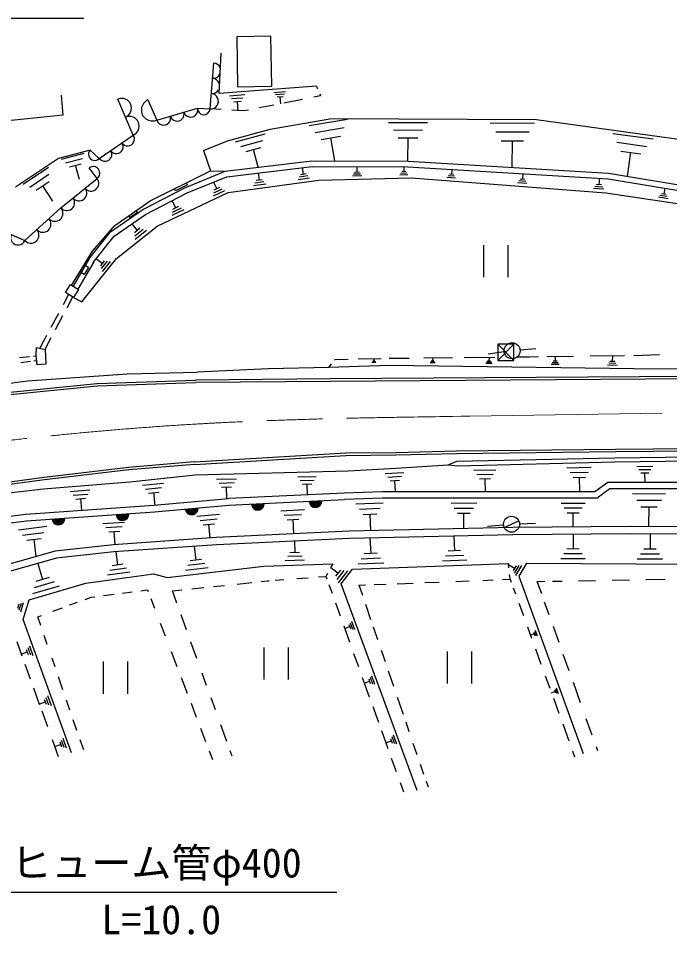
# Model space of a CAD drawing. Units: millimetres, scale not verified. Extents: x 40000 to 680000, y 20000 to 380000.
# Drawn here: x 203660 to 244328, y 261659 to 318817 of the extents above; entities that cross this region are included whole.
import ezdxf
from ezdxf.enums import TextEntityAlignment as Align

# ---------------------------------------------------------------- set-up
doc = ezdxf.new("R2010")
doc.units = ezdxf.units.MM
doc.header["$LTSCALE"] = 1000
doc.linetypes.add('CHAIN', pattern=[18.5, 12, -1.5, 3.5, -1.5])
for name, color, linetype, lineweight in [('M-BGD', 7, 'Continuous', 25), ('M-BMK', 2, 'CHAIN', 13), ('M-STR-STR3', 7, 'Continuous', 25)]:
    doc.layers.add(name, color=color, linetype=linetype, lineweight=lineweight)
doc.styles.add('ＭＳ ゴシック', font='')
doc.styles.get('ＭＳ ゴシック').set_extended_font_data('MS Gothic')

msp = doc.modelspace()

# ---------------------------------------------------------------- linework, layer by layer
at = {"layer": 'M-BGD'}
for p, q in [((219435, 317697), (217300, 317660)), ((217300, 317660), (217353, 314540)), ((219489, 314576), (219435, 317697)), ((216194, 314136), (216328, 316635)), ((215636, 313174), (215867, 316027)), ((222269, 314590), (216194, 314136)), ((217353, 314540), (219489, 314576)), ((222269, 314590), (222346, 314411)), ((206452, 312770), (206349, 314021)), ((216838, 313986), (217794, 314057)), ((216975, 313806), (217688, 313855)), ((219621, 314195), (220352, 314252)), ((219727, 314056), (220279, 314098)), ((219825, 313914), (220197, 313940)), ((220041, 313485), (220014, 313934)), ((222534, 313974), (222113, 313892)), ((222476, 314109), (222534, 313974)), ((210835, 311529), (209878, 313773)), ((211749, 313725), (212307, 312474)), ((217106, 313613), (217582, 313653)), ((217390, 313061), (217349, 313635)), ((219614, 313405), (218704, 313228)), ((221401, 313753), (220240, 313527)), ((206452, 312770), (203213, 312445)), ((212307, 312474), (214845, 313223)), ((214845, 313223), (215636, 313174)), ((216334, 313129), (215636, 313174)), ((217731, 313038), (217000, 313085)), ((218038, 313098), (217731, 313038)), ((219386, 311912), (223114, 312554)), ((221812, 312126), (224217, 312537)), ((236007, 312487), (223114, 312554)), ((226783, 312329), (229203, 312319)), ((233123, 312297), (235897, 312283)), ((244905, 311269), (236007, 312487)), ((208719, 310083), (210835, 311529)), ((216711, 311185), (219386, 311912)), ((217218, 311116), (219067, 311615)), ((222194, 311695), (223996, 312008)), ((227087, 311852), (228904, 311842)), ((233474, 311743), (235554, 311732)), ((240786, 311625), (243289, 311290)), ((215229, 310578), (216711, 311185)), ((217552, 310817), (218931, 311191)), ((222576, 311265), (223779, 311470)), ((223426, 309926), (223176, 311372)), ((227386, 311362), (228595, 311361)), ((227981, 309908), (227991, 311362)), ((233815, 311184), (235202, 311177)), ((234496, 309516), (234509, 311180)), ((241030, 311088), (242905, 310830)), ((208137, 310602), (206180, 310081)), ((206365, 310031), (207775, 310401)), ((208137, 310602), (208719, 310083)), ((215229, 310578), (215664, 309303)), ((217880, 310505), (218798, 310757)), ((218645, 309523), (218337, 310636)), ((241269, 310538), (242520, 310370)), ((241693, 308951), (241897, 310461)), ((206180, 310081), (203487, 308284)), ((206615, 309801), (207675, 310081)), ((216582, 309275), (221977, 309931)), ((221977, 309931), (227997, 309911)), ((227997, 309911), (240517, 309151)), ((203955, 308481), (205555, 309541)), ((206865, 309561), (207575, 309751)), ((207475, 308761), (207225, 309661)), ((208575, 308825), (208092, 309494)), ((211902, 307435), (215664, 309303)), ((214056, 308246), (216582, 309275)), ((215664, 309303), (216497, 309275)), ((216671, 308933), (221998, 309581)), ((221387, 309506), (221447, 309083)), ((221998, 309581), (227986, 309561)), ((224795, 309570), (224800, 309221)), ((227858, 309259), (227598, 309251)), ((227722, 309559), (227728, 309255)), ((227986, 309561), (240477, 308803)), ((230728, 309398), (230707, 309081)), ((204375, 308291), (205575, 309091)), ((206320, 307002), (208575, 308825)), ((214202, 307928), (216671, 308933)), ((216764, 307944), (222425, 308720)), ((218875, 308749), (218506, 308692)), ((218627, 309175), (218691, 308720)), ((221841, 308844), (221126, 308750)), ((221735, 308982), (221199, 308904)), ((221623, 309107), (221272, 309058)), ((222425, 308720), (228180, 308860)), ((225105, 308986), (224518, 308972)), ((225029, 309105), (224585, 309090)), ((224952, 309224), (224652, 309209)), ((227985, 309053), (227474, 309040)), ((227926, 309158), (227536, 309146)), ((228180, 308860), (240342, 307938)), ((230953, 308852), (230422, 308885)), ((230890, 308966), (230497, 308985)), ((230832, 309071), (230573, 309086)), ((235354, 308643), (234912, 308672)), ((235287, 308766), (234992, 308786)), ((235166, 309128), (235139, 308776)), ((239944, 308838), (239915, 308440)), ((240477, 308803), (250705, 307107)), ((240517, 309151), (250759, 307453)), ((204785, 308101), (205585, 308641)), ((205825, 307411), (205185, 308371)), ((211428, 306887), (214056, 308246)), ((213472, 308051), (213407, 308182)), ((214224, 308425), (213472, 308051)), ((214224, 308425), (214159, 308556)), ((215849, 308594), (216048, 308179)), ((216374, 308163), (215850, 307914)), ((216221, 308258), (215870, 308088)), ((219111, 308472), (218346, 308366)), ((218991, 308615), (218424, 308533)), ((235411, 308515), (234822, 308555)), ((240222, 308151), (239562, 308203)), ((240147, 308293), (239656, 308334)), ((240076, 308425), (239746, 308451)), ((244015, 308215), (243961, 307850)), ((211609, 306587), (214202, 307928)), ((212320, 305848), (216764, 307944)), ((216531, 308058), (215825, 307727)), ((240342, 307938), (250536, 306410)), ((244228, 307554), (243623, 307653)), ((244175, 307695), (243716, 307761)), ((244113, 307831), (243810, 307869)), ((204067, 304955), (206320, 307002)), ((209682, 305902), (211902, 307435)), ((213263, 307442), (213479, 306991)), ((213837, 306978), (213267, 306708)), ((213670, 307078), (213292, 306895)), ((200670, 306426), (204067, 304955)), ((209406, 305492), (211428, 306887)), ((209648, 305234), (211609, 306587)), ((210649, 306401), (210570, 306515)), ((211093, 306707), (210649, 306401)), ((211093, 306707), (211014, 306822)), ((213998, 306864), (213237, 306508)), ((208284, 304299), (209682, 305902)), ((209796, 303828), (212320, 305848)), ((210748, 305993), (211090, 305577)), ((208065, 303800), (209406, 305492)), ((208340, 303582), (209648, 305234)), ((211257, 305718), (210915, 305431)), ((211464, 305648), (210943, 305224)), ((211663, 305573), (210962, 305013)), ((232730, 302674), (232730, 304674)), ((234230, 304674), (234230, 302674)), ((206978, 302157), (208284, 304299)), ((208065, 303800), (207089, 302113)), ((208368, 303624), (207386, 301927)), ((207636, 301134), (209796, 303828)), ((208536, 303824), (208910, 303533)), ((209028, 303685), (208784, 303376)), ((209211, 303669), (208840, 303204)), ((209389, 303640), (208900, 303023)), ((207774, 302847), (207501, 303014)), ((208035, 303276), (207762, 303442)), ((208035, 303276), (207774, 302847)), ((206602, 301711), (206921, 302219)), ((206921, 302219), (207416, 301908)), ((207416, 301908), (207097, 301400)), ((206791, 301592), (206453, 300954)), ((207097, 301400), (206602, 301711)), ((207043, 301426), (206683, 300748)), ((207097, 301400), (207636, 301134)), ((206163, 300409), (205696, 299529)), ((206422, 300256), (205959, 299384)), ((205428, 299024), (205011, 298238)), ((205698, 298892), (205314, 298169)), ((234594, 298484), (233594, 298484)), ((233594, 298484), (233594, 297484)), ((234594, 298484), (233594, 297484)), ((233594, 298484), (234594, 297484)), ((234594, 297484), (234594, 298484)), ((204773, 297803), (204792, 298288)), ((204839, 297209), (204773, 297803)), ((204792, 298288), (205334, 298165)), ((205334, 298165), (205383, 297255)), ((233993, 298008), (233003, 297864)), ((234985, 298129), (235980, 298228)), ((242089, 297791), (243687, 297848)), ((204363, 297699), (203734, 297631)), ((204426, 297404), (203821, 297338)), ((204771, 297744), (204613, 297726)), ((204813, 297446), (204635, 297427)), ((205383, 297255), (204839, 297209)), ((223039, 297043), (223224, 297269)), ((223411, 297497), (223442, 297535)), ((223442, 297535), (224256, 297554)), ((224885, 297568), (226308, 297600)), ((225985, 297349), (225738, 297336)), ((225951, 297399), (225767, 297393)), ((225921, 297441), (225800, 297441)), ((225855, 297586), (225863, 297447)), ((226806, 297612), (228054, 297626)), ((228985, 297636), (230774, 297656)), ((229681, 297336), (229372, 297338)), ((229643, 297395), (229410, 297399)), ((229605, 297455), (229448, 297461)), ((229531, 297641), (229524, 297462)), ((231497, 297665), (233410, 297686)), ((233241, 297283), (232843, 297289)), ((233195, 297361), (232895, 297367)), ((233148, 297438), (232947, 297446)), ((233050, 297679), (233046, 297447)), ((233594, 297484), (234594, 297484)), ((234815, 297702), (235192, 297707)), ((235204, 297707), (235550, 297711)), ((235550, 297711), (236147, 297718)), ((236675, 297725), (238320, 297745)), ((237419, 297225), (236922, 297230)), ((237360, 297330), (236984, 297335)), ((237296, 297422), (237051, 297431)), ((237178, 297731), (237171, 297431)), ((239369, 297758), (241509, 297784)), ((240970, 297289), (240523, 297306)), ((240894, 297408), (240594, 297415)), ((240751, 297771), (240747, 297418)), ((210449, 296640), (214822, 296755)), ((219273, 296960), (214822, 296755)), ((223039, 297043), (219273, 296960)), ((226831, 297171), (223039, 297043)), ((242121, 296960), (226831, 297171)), ((241046, 297170), (240447, 297183)), ((249050, 296925), (242121, 296960)), ((199898, 295645), (204226, 296209)), ((204226, 296209), (210449, 296640)), ((208569, 296044), (214722, 296243)), ((208579, 295894), (214726, 296093)), ((223154, 296323), (214722, 296243)), ((223155, 296173), (214723, 296093)), ((249096, 296496), (223154, 296323)), ((249097, 296346), (223155, 296173)), ((202936, 295473), (208569, 296044)), ((202954, 295324), (208579, 295894)), ((214653, 291145), (224105, 291706)), ((214662, 290995), (224110, 291556)), ((224105, 291706), (227221, 291745)), ((224110, 291556), (227223, 291595)), ((227221, 291745), (231023, 291833)), ((227223, 291595), (231026, 291683)), ((231023, 291833), (240947, 291949)), ((231026, 291683), (240949, 291799)), ((240907, 291407), (249014, 291506)), ((240947, 291949), (248919, 292020)), ((240949, 291799), (248920, 291870)), ((214649, 291145), (210536, 290797)), ((214662, 290995), (210551, 290648)), ((227229, 290750), (230490, 290970)), ((230490, 290970), (231040, 291186)), ((230490, 290970), (231104, 290904)), ((231040, 291186), (240907, 291407)), ((231104, 290904), (240906, 291148)), ((240906, 291148), (249093, 291262)), ((210536, 290797), (205108, 290159)), ((210551, 290648), (205127, 290010)), ((214704, 290336), (224257, 290590)), ((224257, 290590), (227229, 290750)), ((226571, 290421), (227728, 290485)), ((232106, 290639), (233468, 290664)), ((232284, 290369), (233305, 290393)), ((237907, 290780), (239430, 290813)), ((238106, 290486), (239248, 290511)), ((242269, 290872), (243286, 290883)), ((242405, 290670), (243157, 290682)), ((242531, 290464), (243033, 290472)), ((242791, 289868), (242782, 290468)), ((205108, 290159), (199068, 289320)), ((205127, 290010), (199089, 289172)), ((205229, 289468), (210620, 289905)), ((210620, 289905), (214704, 290336)), ((211408, 289687), (212729, 289825)), ((216032, 290073), (217282, 290102)), ((216198, 289830), (217130, 289857)), ((221121, 290209), (222263, 290234)), ((221265, 289989), (222125, 290006)), ((226728, 290196), (227594, 290249)), ((226885, 289971), (227464, 290003)), ((227214, 289296), (227173, 289992)), ((232462, 290098), (233147, 290112)), ((232821, 289283), (232807, 290112)), ((238310, 290183), (239071, 290199)), ((238710, 289278), (238690, 290191)), ((240466, 289873), (239663, 289278)), ((254637, 289840), (240466, 289873)), ((199180, 288786), (205229, 289468)), ((206905, 289300), (208135, 289398)), ((211605, 289447), (212593, 289544)), ((211797, 289193), (212448, 289258)), ((212207, 288435), (212121, 289230)), ((216354, 289582), (216981, 289603)), ((216689, 288845), (216668, 289593)), ((221413, 289760), (221987, 289779)), ((221719, 289086), (221705, 289771)), ((226386, 289291), (224002, 289193)), ((239663, 289278), (226386, 289291)), ((240597, 289473), (239795, 288878)), ((254692, 289439), (240597, 289473)), ((207075, 289070), (208000, 289139)), ((207250, 288831), (207865, 288880)), ((207617, 288119), (207555, 288860)), ((216777, 288855), (212120, 288424)), ((224000, 289193), (216795, 288856)), ((216814, 288456), (224018, 288794)), ((226394, 288891), (224018, 288794)), ((239795, 288878), (226394, 288891)), ((242009, 289172), (244067, 289162)), ((242271, 288764), (243810, 288760)), ((212130, 288425), (204138, 287875)), ((212157, 288026), (216814, 288456)), ((220044, 288106), (221519, 288171)), ((224741, 288525), (226445, 288596)), ((224966, 288199), (226248, 288254)), ((230678, 288585), (232280, 288588)), ((230876, 288269), (232085, 288268)), ((237556, 288578), (239051, 288576)), ((237746, 288280), (238865, 288283)), ((242524, 288352), (243549, 288345)), ((243032, 287111), (243039, 288355)), ((204114, 287873), (197651, 287030)), ((204166, 287476), (212157, 288026)), ((214796, 287765), (216219, 287896)), ((215005, 287498), (216069, 287597)), ((220249, 287825), (221347, 287874)), ((220448, 287531), (221179, 287567)), ((220854, 286661), (220811, 287554)), ((225195, 287864), (226047, 287899)), ((225663, 286857), (225626, 287883)), ((231079, 287943), (231880, 287945)), ((231482, 286984), (231482, 287951)), ((237927, 287978), (238675, 287977)), ((238301, 287082), (238299, 287982)), ((197904, 286660), (204166, 287476)), ((203665, 286907), (205437, 287140)), ((208929, 287309), (210284, 287397)), ((209121, 287056), (210135, 287121)), ((215205, 287226), (215914, 287285)), ((215635, 286400), (215564, 287258)), ((234526, 287049), (224320, 286829)), ((233955, 287212), (232960, 287115)), ((233997, 287054), (234908, 287468)), ((241888, 287115), (234526, 287049)), ((234952, 287285), (235951, 287333)), ((248766, 287071), (241888, 287115)), ((203930, 286588), (205261, 286753)), ((204200, 286260), (205086, 286366)), ((209308, 286789), (209990, 286835)), ((216019, 286425), (209594, 285985)), ((209704, 285991), (209649, 286812)), ((224308, 286828), (216019, 286425)), ((224329, 286379), (216045, 285976)), ((234533, 286599), (224329, 286379)), ((225615, 286407), (225660, 285439)), ((230847, 286520), (230888, 285605)), ((241889, 286665), (234533, 286599)), ((238298, 286630), (238295, 285717)), ((248762, 286621), (241889, 286665)), ((243105, 286661), (243106, 285716)), ((204780, 285249), (204645, 286319)), ((209594, 285985), (205963, 285586)), ((216045, 285976), (209634, 285536)), ((214640, 285883), (214742, 285028)), ((220895, 286208), (220922, 285495)), ((205963, 285586), (202073, 284485)), ((209634, 285536), (206050, 285143)), ((209741, 285547), (209853, 284719)), ((221379, 285263), (220479, 285239)), ((221218, 285498), (220622, 285480)), ((226058, 285455), (225252, 285418)), ((231468, 285320), (230326, 285273)), ((231269, 285614), (230503, 285584)), ((238861, 285414), (237719, 285412)), ((238670, 285712), (237910, 285718)), ((243689, 285399), (242512, 285403)), ((243490, 285715), (242712, 285713)), ((206050, 285143), (202113, 284029)), ((204880, 284812), (205178, 283816)), ((210195, 284765), (209511, 284674)), ((215303, 284811), (214237, 284689)), ((215097, 285069), (214387, 284988)), ((218998, 284644), (223287, 284781)), ((221531, 285025), (220330, 284985)), ((223287, 284781), (223154, 284534)), ((224534, 284449), (234266, 284809)), ((226487, 284826), (224869, 284761)), ((226275, 285147), (225060, 285090)), ((231672, 285017), (230139, 284958)), ((234294, 284541), (234266, 284809)), ((234275, 284749), (234643, 284521)), ((234738, 284674), (234548, 284368)), ((234909, 284685), (234627, 284217)), ((235074, 284683), (234697, 284062)), ((235399, 284822), (234909, 284025)), ((235399, 284822), (247828, 284759)), ((239055, 285107), (237529, 285106)), ((243887, 285083), (242303, 285089)), ((207868, 283588), (212107, 284164)), ((210619, 284265), (209233, 284076)), ((210405, 284520), (209370, 284379)), ((212107, 284164), (212961, 283941)), ((212961, 283941), (218998, 284644)), ((215512, 284543), (214092, 284382)), ((222973, 284196), (222870, 284005)), ((223170, 284561), (223622, 284217)), ((223768, 284404), (223472, 284017)), ((223987, 284383), (223553, 283812)), ((224209, 284352), (223626, 283604)), ((223827, 283535), (224534, 284449)), ((234368, 283828), (234337, 284123)), ((204344, 282538), (207868, 283588)), ((205902, 283672), (204653, 283303)), ((205594, 283939), (204762, 283693)), ((217321, 283527), (218249, 283626)), ((218833, 283689), (219223, 283731)), ((219223, 283731), (219322, 283738)), ((219694, 283766), (220247, 283808)), ((221054, 283869), (221766, 283922)), ((222395, 283970), (222870, 284005)), ((222870, 284005), (222922, 283861)), ((228553, 270648), (223827, 283535)), ((225874, 283494), (226630, 283524)), ((227311, 283550), (228306, 283589)), ((229045, 283619), (229944, 283654)), ((230983, 283695), (231812, 283727)), ((232654, 283760), (233307, 283786)), ((233895, 283809), (234368, 283828)), ((234368, 283828), (234435, 283643)), ((234909, 284025), (238935, 272951)), ((236060, 283690), (236543, 283699)), ((236337, 282913), (236060, 283690)), ((237004, 283707), (237613, 283718)), ((238635, 283737), (239689, 283756)), ((240742, 283775), (241827, 283794)), ((242834, 283812), (244044, 283834)), ((206201, 283402), (204545, 282913)), ((210160, 282960), (210775, 283040)), ((211305, 283109), (211731, 283164)), ((211731, 283164), (211768, 283067)), ((213288, 283096), (213878, 283159)), ((213563, 282333), (213288, 283096)), ((214501, 283226), (215237, 283304)), ((215837, 283368), (216534, 283443)), ((223051, 283501), (223246, 282958)), ((224941, 283457), (225329, 283472)), ((225163, 282811), (224941, 283457)), ((234560, 283299), (234700, 282912)), ((203974, 281327), (204344, 282538)), ((206887, 282223), (207347, 282390)), ((207831, 282567), (208213, 282706)), ((208213, 282706), (208436, 282735)), ((208974, 282805), (209652, 282893)), ((211933, 282636), (212168, 282024)), ((236801, 281616), (236518, 282409)), ((203702, 282278), (203611, 281995)), ((203838, 282318), (203701, 281893)), ((203973, 282357), (203795, 281782)), ((205808, 281830), (206423, 282054)), ((223462, 282358), (223755, 281545)), ((225678, 281307), (225356, 282246)), ((234907, 282344), (235191, 281562)), ((206974, 273005), (203974, 281327)), ((204872, 281489), (205114, 281577)), ((205063, 280936), (204872, 281489)), ((214159, 280682), (213828, 281600)), ((212526, 281093), (212832, 280295)), ((223976, 280930), (224334, 279933)), ((224039, 280760), (224348, 280878)), ((224303, 281001), (224396, 280747)), ((224387, 281105), (224530, 280719)), ((224463, 281205), (224654, 280688)), ((226107, 280056), (225837, 280844)), ((235443, 280870), (235703, 280154)), ((235930, 280646), (236056, 280297)), ((237422, 279880), (237065, 280879)), ((205470, 279757), (205273, 280327)), ((235641, 280339), (235854, 280425)), ((235817, 280507), (235887, 280330)), ((235874, 280577), (235971, 280313)), ((203559, 279942), (203884, 279044)), ((204254, 279563), (204425, 279114)), ((204352, 279685), (204575, 279072)), ((214805, 278890), (214441, 279900)), ((219000, 277566), (219000, 279566)), ((220500, 279566), (220500, 277566)), ((203845, 279158), (204212, 279292)), ((204155, 279441), (204269, 279142)), ((213205, 279324), (213564, 278387)), ((224596, 279206), (224893, 278381)), ((226582, 278669), (226336, 279388)), ((230451, 277327), (230451, 279327)), ((231951, 279327), (231951, 277327)), ((235943, 279494), (236291, 278537)), ((238053, 278116), (237687, 279141)), ((204072, 278525), (204403, 277612)), ((205954, 278357), (205764, 278906)), ((208981, 276691), (208981, 278691)), ((210481, 278691), (210481, 276691)), ((215411, 277210), (215135, 277976)), ((225705, 277816), (225905, 277280)), ((227105, 277145), (226781, 278089)), ((236555, 277811), (236838, 277033)), ((206448, 276927), (206167, 277741)), ((213825, 277709), (214203, 276724)), ((225135, 277708), (225569, 276501)), ((225267, 277353), (225585, 277476)), ((225536, 277607), (225638, 277335)), ((225621, 277711), (225771, 277307)), ((238763, 276130), (238316, 277381)), ((204605, 277054), (204970, 276047)), ((236943, 276746), (237156, 276832)), ((237119, 276914), (237189, 276737)), ((237176, 276983), (237273, 276720)), ((237232, 277053), (237362, 276694)), ((204972, 276045), (205340, 276179)), ((205283, 276329), (205397, 276030)), ((205381, 276451), (205552, 276001)), ((205480, 276572), (205703, 275960)), ((206885, 275662), (206672, 276277)), ((214446, 276090), (214775, 275234)), ((215964, 275678), (215695, 276425)), ((227705, 275393), (227341, 276455)), ((237067, 276403), (237407, 275467)), ((205126, 275615), (205481, 274635)), ((225789, 275888), (226142, 274907)), ((207322, 274396), (207092, 275062)), ((239488, 274105), (239121, 275131)), ((215038, 274548), (215357, 273717)), ((216672, 273718), (216302, 274743)), ((226326, 274396), (226730, 273272)), ((228073, 274320), (227866, 274924)), ((237648, 274805), (238035, 273741)), ((205769, 273839), (206159, 272763)), ((206343, 273801), (206505, 273348)), ((206432, 273919), (206655, 273306)), ((207742, 273181), (207524, 273812)), ((226892, 273896), (226998, 273614)), ((226982, 274013), (227140, 273591)), ((227066, 274117), (227274, 273564)), ((205934, 273396), (206301, 273530)), ((206244, 273680), (206358, 273380)), ((226605, 273633), (226945, 273755)), ((228566, 272882), (228323, 273592)), ((239839, 273123), (239749, 273374)), ((215580, 273135), (215790, 272588)), ((217007, 272788), (216882, 273135)), ((226944, 272678), (227243, 271847)), ((238259, 273125), (238394, 272754)), ((228988, 271650), (228777, 272265)), ((227494, 271149), (227700, 270576)), ((229262, 270853), (229137, 271216))]:
    msp.add_line(p, q, dxfattribs=at)
for centre in [(234488, 298080), (234453, 287261)]:
    msp.add_circle(centre, 500, dxfattribs=at)
for centre, radius, start, end in [((215829, 315552), 477, 23.5687, 85.3692), ((215829, 315552), 477, 265.3692, 332.275), ((215752, 314601), 477, 22.0486, 85.3692), ((210117, 313212), 610, 293.0941, 113.0941), ((215675, 313649), 477, 265.3692, 85.3692), ((215752, 314601), 477, 265.3692, 329.7729), ((212028, 313100), 685, 114.0466, 294.0466), ((210596, 312090), 610, 293.0941, 113.0941), ((212730, 312599), 441, 196.4255, 16.4256), ((213576, 312848), 441, 196.4255, 16.4256), ((214422, 313098), 441, 196.4255, 16.4256), ((215241, 313198), 396, 176.4771, 356.4771), ((210482, 311288), 427, 214.3442, 34.3442), ((209777, 310806), 427, 214.3442, 34.3442), ((208428, 310343), 390, 138.3124, 318.3124), ((209072, 310324), 427, 214.3442, 34.3442), ((208334, 309160), 412, 305.8253, 125.8253), ((208199, 308521), 483, 218.9567, 38.9567), ((207448, 307914), 483, 218.9567, 38.9567), ((206696, 307306), 483, 218.9567, 38.9567), ((205944, 306661), 507, 222.2659, 42.2659), ((205194, 305978), 507, 222.2659, 42.2659), ((203643, 305139), 463, 156.5916, 336.5916), ((204443, 305296), 507, 222.2659, 42.2659), ((222217, 288709), 400, 182.6805, 2.6804), ((222217, 288709), 400, 182.6805, 2.6804), ((222217, 288709), 350, 182.6805, 2.6804), ((222217, 288709), 300, 182.6805, 2.6804), ((222217, 288709), 250, 182.6805, 2.6804), ((222217, 288709), 200, 182.6805, 2.6804), ((222217, 288709), 150, 182.6805, 2.6804), ((222217, 288709), 100, 182.6805, 2.6804), ((222217, 288709), 50, 182.6805, 2.6804), ((214486, 288241), 400, 185.2777, 5.2777), ((214486, 288241), 400, 185.2777, 5.2777), ((214486, 288241), 350, 185.2777, 5.2777), ((214486, 288241), 300, 185.2777, 5.2777), ((214486, 288241), 250, 185.2777, 5.2777), ((214486, 288241), 200, 185.2777, 5.2777), ((214486, 288241), 150, 185.2777, 5.2777), ((214486, 288241), 100, 185.2777, 5.2777), ((214486, 288241), 50, 185.2777, 5.2777), ((218615, 288541), 400, 182.6805, 2.6804), ((218615, 288541), 400, 182.6805, 2.6804), ((218615, 288541), 350, 182.6805, 2.6804), ((218615, 288541), 300, 182.6805, 2.6804), ((218615, 288541), 250, 182.6805, 2.6804), ((218615, 288541), 200, 182.6805, 2.6804), ((218615, 288541), 150, 182.6805, 2.6804), ((218615, 288541), 100, 182.6805, 2.6804), ((218615, 288541), 50, 182.6805, 2.6804), ((206164, 287614), 400, 183.9363, 3.9363), ((206164, 287614), 400, 183.9363, 3.9363), ((206164, 287614), 350, 183.9363, 3.9363), ((206164, 287614), 300, 183.9363, 3.9363), ((206164, 287614), 250, 183.9363, 3.9363), ((206164, 287614), 200, 183.9363, 3.9363), ((206164, 287614), 150, 183.9363, 3.9363), ((206164, 287614), 100, 183.9363, 3.9363), ((206164, 287614), 50, 183.9363, 3.9363), ((210159, 287889), 400, 183.9363, 3.9363), ((210159, 287889), 400, 183.9363, 3.9363), ((210159, 287889), 350, 183.9363, 3.9363), ((210159, 287889), 300, 183.9363, 3.9363), ((210159, 287889), 250, 183.9363, 3.9363), ((210159, 287889), 200, 183.9363, 3.9363), ((210159, 287889), 150, 183.9363, 3.9363), ((210159, 287889), 100, 183.9363, 3.9363), ((210159, 287889), 50, 183.9363, 3.9363)]:
    msp.add_arc(centre, radius, start, end, dxfattribs=at)
at = {"layer": 'M-BMK'}
msp.add_line((231852, 293999), (266586, 294527), dxfattribs=at)
msp.add_open_spline([(169221, 286648), (171737, 287178), (174253, 287708), (176773, 288216), (179317, 288730), (181866, 289222), (184420, 289687), (186973, 290152), (189532, 290591), (192096, 290993), (192909, 291121), (193722, 291245), (194535, 291365), (195349, 291486), (196163, 291603), (196977, 291716), (197792, 291829), (198607, 291939), (199422, 292044), (204478, 292699), (209557, 293202), (214646, 293502), (220373, 293839), (226112, 293919), (231852, 293999)], degree=3, knots=[0, 0, 0, 0, 1, 1, 1, 2, 2, 2, 3, 3, 3, 4, 4, 4, 5, 5, 5, 6, 6, 6, 7, 7, 7, 8, 8, 8, 8], dxfattribs=at)
at = {"layer": 'M-STR-STR3'}
for p, q in [((185836, 318817), (207753, 318817)), ((201634, 264319), (223550, 264319))]:
    msp.add_line(p, q, dxfattribs=at)

# ---------------------------------------------------------------- texts
at = {"layer": 'M-STR-STR3', "style": 'ＭＳ ゴシック'}
for s, p in [('ヒューム管φ400', (203217, 264675)), ('L=10.0', (208842, 261139))]:
    msp.add_text(s, height=1833, dxfattribs=at).set_placement(p, align=Align.BOTTOM_LEFT)

doc.saveas('drawing.dxf')
